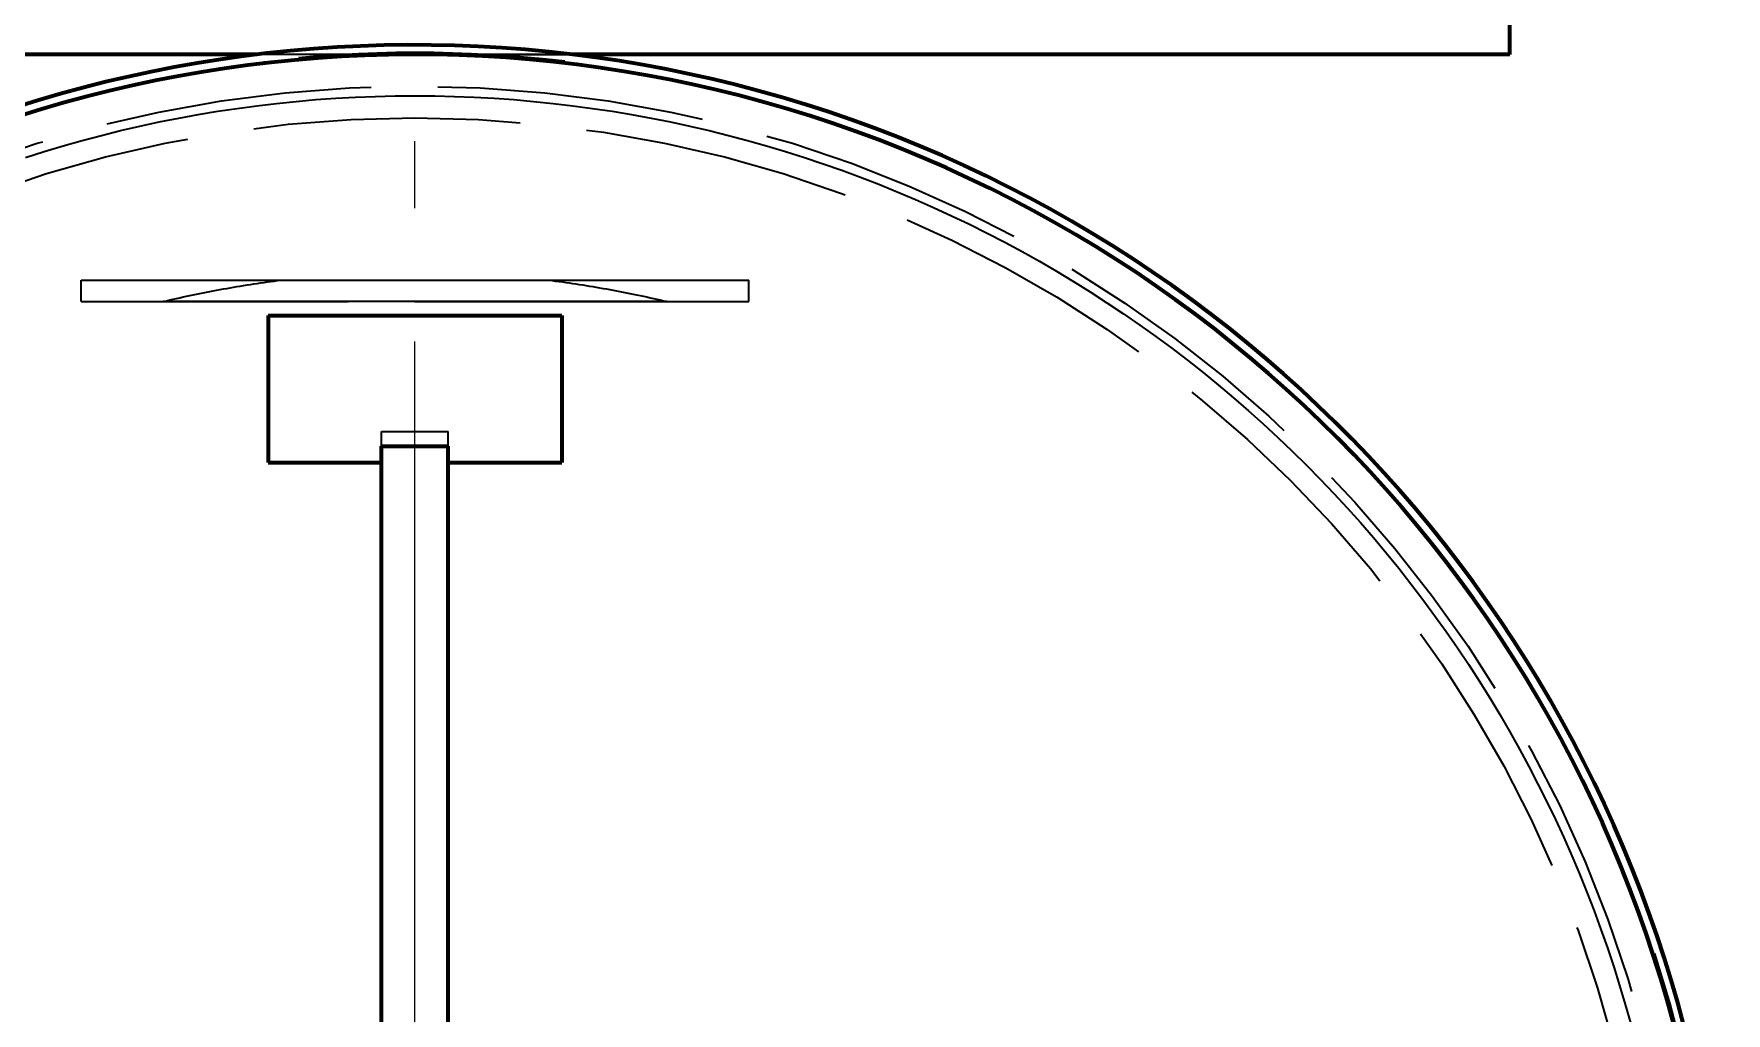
# Model space of a CAD drawing. Header units: millimetres. Extents: x 0 to 2382, y 0 to 420.
# Drawn here: x 150.79 to 176.14, y 138.23 to 152.9 of the extents above; entities that cross this region are included whole.
import ezdxf

# ---------------------------------------------------------------- set-up
doc = ezdxf.new("R2010")
doc.units = ezdxf.units.MM
doc.linetypes.add('IRAM-E-TRAZOS', pattern=[5, 4, -1])
doc.linetypes.add('IRAM-F-TRAZO-PUNTO', pattern=[20, 15, -2, 1, -2])
for name, color, linetype, lineweight in [('01-VISIBLE', 7, 'CONTINUOUS', 70), ('02-OCULTA', 4, 'IRAM-E-TRAZOS', 35), ('03-EJE', 1, 'IRAM-F-TRAZO-PUNTO', 18)]:
    doc.layers.add(name, color=color, linetype=linetype, lineweight=lineweight)

msp = doc.modelspace()

# ---------------------------------------------------------------- linework, layer by layer
at = {"layer": '01-VISIBLE'}
for p, q in [((172.9, 152.588), (172.9, 153.026)), ((154.138, 152.588), (140.685, 152.588)), ((172.9, 152.588), (158.862, 152.588)), ((154.3, 148.678), (158.7, 148.678)), ((156, 131.796), (156, 146.719)), ((156, 146.719), (157, 146.719)), ((157, 131.796), (157, 146.719)), ((154.3, 146.478), (156, 146.478)), ((157, 146.478), (158.7, 146.478))]:
    msp.add_line(p, q, dxfattribs=at)
for points in [[(154.3, 148.678), (154.3, 148.628), (154.3, 148.578), (154.3, 148.528), (154.3, 148.477), (154.3, 148.427), (154.3, 148.377), (154.3, 148.327), (154.3, 148.277), (154.3, 148.227), (154.3, 148.177), (154.3, 148.127), (154.3, 148.076), (154.3, 148.026), (154.3, 147.976), (154.3, 147.926), (154.3, 147.876), (154.3, 147.826), (154.3, 147.776), (154.3, 147.726), (154.3, 147.675), (154.3, 147.625), (154.3, 147.575), (154.3, 147.525), (154.3, 147.475), (154.3, 147.425)], [(158.7, 148.678), (158.7, 148.628), (158.7, 148.578), (158.7, 148.528), (158.7, 148.477), (158.7, 148.427), (158.7, 148.377), (158.7, 148.327), (158.7, 148.277), (158.7, 148.227), (158.7, 148.177), (158.7, 148.127), (158.7, 148.076), (158.7, 148.026), (158.7, 147.976), (158.7, 147.926), (158.7, 147.876), (158.7, 147.826), (158.7, 147.776), (158.7, 147.726), (158.7, 147.675), (158.7, 147.625), (158.7, 147.575), (158.7, 147.525), (158.7, 147.475), (158.7, 147.425)], [(154.3, 147.425), (154.3, 147.372), (154.3, 147.32), (154.3, 147.267), (154.3, 147.214), (154.3, 147.162), (154.3, 147.109), (154.3, 147.057), (154.3, 147.004), (154.3, 146.951), (154.3, 146.899), (154.3, 146.846), (154.3, 146.794), (154.3, 146.741), (154.3, 146.688), (154.3, 146.636), (154.3, 146.583), (154.3, 146.531), (154.3, 146.478)], [(158.7, 147.425), (158.7, 147.372), (158.7, 147.32), (158.7, 147.267), (158.7, 147.214), (158.7, 147.162), (158.7, 147.109), (158.7, 147.057), (158.7, 147.004), (158.7, 146.951), (158.7, 146.899), (158.7, 146.846), (158.7, 146.794), (158.7, 146.741), (158.7, 146.688), (158.7, 146.636), (158.7, 146.583), (158.7, 146.531), (158.7, 146.478)]]:
    msp.add_lwpolyline(points, dxfattribs=at)
for radius, start, end in [(19.643, 0.922, 133.7952), (19.5, 0, 133.9572)]:
    msp.add_arc((156.5, 133.088), radius, start, end, dxfattribs=at)
at = {"layer": '02-OCULTA'}
for p, q in [((172.9, 152.588), (172.9, 165.458)), ((172.9, 165.458), (172.9, 152.588)), ((172.9, 165.138), (172.9, 152.588)), ((172.9, 152.588), (172.9, 165.138)), ((172.9, 165.138), (172.9, 152.588)), ((140.1, 152.588), (172.9, 152.588)), ((172.9, 152.588), (140.1, 152.588)), ((140.1, 152.588), (172.9, 152.588)), ((172.9, 152.588), (140.1, 152.588)), ((140.1, 152.588), (172.9, 152.588)), ((158.862, 152.588), (154.138, 152.588)), ((154.255, 152.458), (154.252, 152.488)), ((154.255, 152.458), (154.252, 152.488)), ((158.745, 152.458), (158.748, 152.488)), ((158.745, 152.458), (158.748, 152.488)), ((151.5, 148.888), (151.5, 149.208)), ((151.5, 148.888), (151.5, 149.208)), ((151.5, 149.208), (161.5, 149.208)), ((151.5, 149.208), (154.494, 149.208)), ((158.506, 149.208), (161.5, 149.208)), ((161.5, 148.888), (161.5, 149.208)), ((161.5, 148.888), (161.5, 149.208)), ((151.5, 148.888), (161.5, 148.888)), ((151.5, 148.888), (152.727, 148.888)), ((160.273, 148.888), (161.5, 148.888)), ((156, 132.018), (156, 146.942)), ((156, 146.942), (157, 146.942)), ((157, 132.018), (157, 146.942)), ((175.046, 139.113), (175.074, 139.123)), ((175.046, 139.113), (175.074, 139.123))]:
    msp.add_line(p, q, dxfattribs=at)
for points in [[(150.665, 151.046), (150.948, 151.135), (151.232, 151.22), (151.517, 151.301), (151.804, 151.377), (152.092, 151.448), (152.381, 151.515), (152.671, 151.577), (152.962, 151.635), (153.254, 151.689), (153.546, 151.737), (153.839, 151.781), (154.133, 151.821), (154.428, 151.856), (154.723, 151.886), (155.018, 151.912), (155.314, 151.932), (155.611, 151.949), (155.907, 151.96), (156.203, 151.967), (156.5, 151.97), (156.797, 151.967), (157.093, 151.96), (157.389, 151.949), (157.686, 151.932), (157.982, 151.912), (158.277, 151.886), (158.572, 151.856), (158.867, 151.821), (159.161, 151.781), (159.454, 151.737), (159.746, 151.689), (160.038, 151.635), (160.329, 151.577), (160.619, 151.515), (160.908, 151.448), (161.196, 151.377), (161.483, 151.301), (161.768, 151.22), (162.052, 151.135), (162.335, 151.046), (162.616, 150.952), (162.896, 150.854), (163.175, 150.751), (163.451, 150.644), (163.726, 150.533), (163.999, 150.417), (164.271, 150.297), (164.54, 150.173), (164.807, 150.045), (165.073, 149.912), (165.336, 149.775), (165.597, 149.635), (165.856, 149.49), (166.112, 149.341), (166.366, 149.188), (166.618, 149.031), (166.867, 148.87), (167.114, 148.705), (167.358, 148.536), (167.599, 148.364), (167.838, 148.188), (168.073, 148.008), (168.306, 147.824), (168.536, 147.637), (168.763, 147.446), (168.987, 147.252), (169.208, 147.054), (169.426, 146.853), (169.641, 146.648), (169.852, 146.44), (170.06, 146.228), (170.265, 146.014), (170.466, 145.796), (170.664, 145.575), (170.859, 145.351), (171.049, 145.124), (171.237, 144.894), (171.42, 144.661), (171.6, 144.425), (171.776, 144.186), (171.949, 143.945), (172.117, 143.701), (172.282, 143.454), (172.443, 143.205), (172.6, 142.953), (172.753, 142.699), (172.902, 142.443), (173.047, 142.184), (173.187, 141.923), (173.324, 141.66), (173.457, 141.394), (173.585, 141.127), (173.709, 140.858), (173.829, 140.586), (173.945, 140.313), (174.056, 140.038), (174.163, 139.762), (174.266, 139.483), (174.364, 139.204), (174.458, 138.922), (174.547, 138.64), (174.632, 138.355), (174.713, 138.07)], [(150.665, 151.046), (150.948, 151.135), (151.232, 151.22), (151.517, 151.301), (151.804, 151.377), (152.092, 151.448), (152.381, 151.515), (152.671, 151.577), (152.962, 151.635), (153.254, 151.689), (153.546, 151.737), (153.839, 151.781), (154.133, 151.821), (154.428, 151.856), (154.723, 151.886), (155.018, 151.912), (155.314, 151.932), (155.611, 151.949), (155.907, 151.96), (156.203, 151.967), (156.5, 151.97), (156.797, 151.967), (157.093, 151.96), (157.389, 151.949), (157.686, 151.932), (157.982, 151.912), (158.277, 151.886), (158.572, 151.856), (158.867, 151.821), (159.161, 151.781), (159.454, 151.737), (159.746, 151.689), (160.038, 151.635), (160.329, 151.577), (160.619, 151.515), (160.908, 151.448), (161.196, 151.377), (161.483, 151.301), (161.768, 151.22), (162.052, 151.135), (162.335, 151.046), (162.616, 150.952), (162.896, 150.854), (163.175, 150.751), (163.451, 150.644), (163.726, 150.533), (163.999, 150.417), (164.271, 150.297), (164.54, 150.173), (164.807, 150.045), (165.073, 149.912), (165.336, 149.775), (165.597, 149.635), (165.856, 149.49), (166.112, 149.341), (166.366, 149.188), (166.618, 149.031), (166.867, 148.87), (167.114, 148.705), (167.358, 148.536), (167.599, 148.364), (167.838, 148.188), (168.073, 148.008), (168.306, 147.824), (168.536, 147.637), (168.763, 147.446), (168.987, 147.252), (169.208, 147.054), (169.426, 146.853), (169.641, 146.648), (169.852, 146.44), (170.06, 146.228), (170.265, 146.014), (170.466, 145.796), (170.664, 145.575), (170.859, 145.351), (171.049, 145.124), (171.237, 144.894), (171.42, 144.661), (171.6, 144.425), (171.776, 144.186), (171.949, 143.945), (172.117, 143.701), (172.282, 143.454), (172.443, 143.205), (172.6, 142.953), (172.753, 142.699), (172.902, 142.443), (173.047, 142.184), (173.187, 141.923), (173.324, 141.66), (173.457, 141.394), (173.585, 141.127), (173.709, 140.858), (173.829, 140.586), (173.945, 140.313), (174.056, 140.038), (174.163, 139.762), (174.266, 139.483), (174.364, 139.204), (174.458, 138.922), (174.547, 138.64), (174.632, 138.355), (174.713, 138.07)], [(152.727, 148.888), (152.777, 148.899), (152.827, 148.911), (152.877, 148.923), (152.927, 148.934), (152.977, 148.945), (153.027, 148.956), (153.077, 148.967), (153.127, 148.978), (153.178, 148.988), (153.228, 148.999), (153.278, 149.009), (153.329, 149.019), (153.379, 149.029), (153.429, 149.039), (153.48, 149.049), (153.53, 149.058), (153.581, 149.067), (153.631, 149.077), (153.682, 149.085), (153.732, 149.094), (153.783, 149.103), (153.834, 149.111), (153.884, 149.12), (153.935, 149.128), (153.986, 149.136), (154.037, 149.144), (154.087, 149.152), (154.138, 149.159), (154.189, 149.167), (154.24, 149.174), (154.291, 149.181), (154.341, 149.188), (154.392, 149.194), (154.443, 149.201), (154.494, 149.208)], [(154.494, 149.208), (154.544, 149.208), (154.595, 149.208), (154.645, 149.208), (154.695, 149.208), (154.745, 149.208), (154.795, 149.208), (154.845, 149.208), (154.895, 149.208), (154.946, 149.208), (154.996, 149.208), (155.046, 149.208), (155.096, 149.208), (155.146, 149.208), (155.196, 149.208), (155.246, 149.208), (155.297, 149.208), (155.347, 149.208), (155.397, 149.208), (155.447, 149.208), (155.497, 149.208), (155.547, 149.208), (155.597, 149.208), (155.648, 149.208), (155.698, 149.208), (155.748, 149.208), (155.798, 149.208), (155.848, 149.208), (155.898, 149.208), (155.948, 149.208), (155.999, 149.208), (156.049, 149.208), (156.099, 149.208), (156.149, 149.208), (156.199, 149.208), (156.249, 149.208), (156.299, 149.208), (156.35, 149.208), (156.4, 149.208), (156.45, 149.208), (156.5, 149.208), (156.55, 149.208), (156.6, 149.208), (156.65, 149.208), (156.701, 149.208), (156.751, 149.208), (156.801, 149.208), (156.851, 149.208), (156.901, 149.208), (156.951, 149.208), (157.001, 149.208), (157.052, 149.208), (157.102, 149.208), (157.152, 149.208), (157.202, 149.208), (157.252, 149.208), (157.302, 149.208), (157.352, 149.208), (157.403, 149.208), (157.453, 149.208), (157.503, 149.208), (157.553, 149.208), (157.603, 149.208), (157.653, 149.208), (157.703, 149.208), (157.754, 149.208), (157.804, 149.208), (157.854, 149.208), (157.904, 149.208), (157.954, 149.208), (158.004, 149.208), (158.054, 149.208), (158.105, 149.208), (158.155, 149.208), (158.205, 149.208), (158.255, 149.208), (158.305, 149.208), (158.355, 149.208), (158.405, 149.208), (158.456, 149.208), (158.506, 149.208)], [(158.506, 149.208), (158.557, 149.201), (158.608, 149.194), (158.659, 149.188), (158.709, 149.181), (158.76, 149.174), (158.811, 149.167), (158.862, 149.159), (158.913, 149.152), (158.963, 149.144), (159.014, 149.136), (159.065, 149.128), (159.116, 149.12), (159.166, 149.111), (159.217, 149.103), (159.268, 149.094), (159.318, 149.085), (159.369, 149.077), (159.419, 149.067), (159.47, 149.058), (159.52, 149.049), (159.571, 149.039), (159.621, 149.029), (159.671, 149.019), (159.722, 149.009), (159.772, 148.999), (159.822, 148.988), (159.873, 148.978), (159.923, 148.967), (159.973, 148.956), (160.023, 148.945), (160.073, 148.934), (160.123, 148.923), (160.173, 148.911), (160.223, 148.899), (160.273, 148.888)], [(160.273, 148.888), (160.223, 148.888), (160.173, 148.888), (160.122, 148.888), (160.072, 148.888), (160.022, 148.888), (159.971, 148.888), (159.921, 148.888), (159.871, 148.888), (159.82, 148.888), (159.77, 148.888), (159.72, 148.888), (159.67, 148.888), (159.619, 148.888), (159.569, 148.888), (159.519, 148.888), (159.468, 148.888), (159.418, 148.888), (159.368, 148.888), (159.317, 148.888), (159.267, 148.888), (159.217, 148.888), (159.166, 148.888), (159.116, 148.888), (159.066, 148.888), (159.016, 148.888), (158.965, 148.888), (158.915, 148.888), (158.865, 148.888), (158.814, 148.888), (158.764, 148.888), (158.714, 148.888), (158.663, 148.888), (158.613, 148.888), (158.563, 148.888), (158.512, 148.888), (158.462, 148.888), (158.412, 148.888), (158.361, 148.888), (158.311, 148.888), (158.261, 148.888), (158.211, 148.888), (158.16, 148.888), (158.11, 148.888), (158.06, 148.888), (158.009, 148.888), (157.959, 148.888), (157.909, 148.888), (157.858, 148.888), (157.808, 148.888), (157.758, 148.888), (157.707, 148.888), (157.657, 148.888), (157.607, 148.888), (157.557, 148.888), (157.506, 148.888), (157.456, 148.888), (157.406, 148.888), (157.355, 148.888), (157.305, 148.888), (157.255, 148.888), (157.204, 148.888), (157.154, 148.888), (157.104, 148.888), (157.053, 148.888), (157.003, 148.888), (156.953, 148.888), (156.902, 148.888), (156.852, 148.888), (156.802, 148.888), (156.752, 148.888), (156.701, 148.888), (156.651, 148.888), (156.601, 148.888), (156.55, 148.888), (156.5, 148.888), (156.45, 148.888), (156.399, 148.888), (156.349, 148.888), (156.299, 148.888), (156.248, 148.888), (156.198, 148.888), (156.148, 148.888), (156.098, 148.888), (156.047, 148.888), (155.997, 148.888), (155.947, 148.888), (155.896, 148.888), (155.846, 148.888), (155.796, 148.888), (155.745, 148.888), (155.695, 148.888), (155.645, 148.888), (155.594, 148.888), (155.544, 148.888), (155.494, 148.888), (155.443, 148.888), (155.393, 148.888), (155.343, 148.888), (155.293, 148.888), (155.242, 148.888), (155.192, 148.888), (155.142, 148.888), (155.091, 148.888), (155.041, 148.888), (154.991, 148.888), (154.94, 148.888), (154.89, 148.888), (154.84, 148.888), (154.789, 148.888), (154.739, 148.888), (154.689, 148.888), (154.639, 148.888), (154.588, 148.888), (154.538, 148.888), (154.488, 148.888), (154.437, 148.888), (154.387, 148.888), (154.337, 148.888), (154.286, 148.888), (154.236, 148.888), (154.186, 148.888), (154.135, 148.888), (154.085, 148.888), (154.035, 148.888), (153.984, 148.888), (153.934, 148.888), (153.884, 148.888), (153.834, 148.888), (153.783, 148.888), (153.733, 148.888), (153.683, 148.888), (153.632, 148.888), (153.582, 148.888), (153.532, 148.888), (153.481, 148.888), (153.431, 148.888), (153.381, 148.888), (153.33, 148.888), (153.28, 148.888), (153.23, 148.888), (153.18, 148.888), (153.129, 148.888), (153.079, 148.888), (153.029, 148.888), (152.978, 148.888), (152.928, 148.888), (152.878, 148.888), (152.827, 148.888), (152.777, 148.888), (152.727, 148.888)], [(154.3, 146.478), (154.3, 146.528), (154.3, 146.578), (154.3, 146.628), (154.3, 146.678), (154.3, 146.728), (154.3, 146.778), (154.3, 146.828), (154.3, 146.878), (154.3, 146.928), (154.3, 146.978), (154.3, 147.028), (154.3, 147.078), (154.3, 147.128), (154.3, 147.178), (154.3, 147.228), (154.3, 147.278), (154.3, 147.328), (154.3, 147.378), (154.3, 147.428), (154.3, 147.478), (154.3, 147.528), (154.3, 147.578), (154.3, 147.628), (154.3, 147.678), (154.3, 147.728), (154.3, 147.778), (154.3, 147.828), (154.3, 147.878), (154.3, 147.928), (154.3, 147.978), (154.3, 148.028), (154.3, 148.078), (154.3, 148.128), (154.3, 148.178), (154.3, 148.228), (154.3, 148.278), (154.3, 148.328), (154.3, 148.378), (154.3, 148.428), (154.3, 148.478), (154.3, 148.528), (154.3, 148.578), (154.3, 148.628), (154.3, 148.678)], [(158.7, 146.478), (158.7, 146.528), (158.7, 146.578), (158.7, 146.628), (158.7, 146.678), (158.7, 146.728), (158.7, 146.778), (158.7, 146.828), (158.7, 146.878), (158.7, 146.928), (158.7, 146.978), (158.7, 147.028), (158.7, 147.078), (158.7, 147.128), (158.7, 147.178), (158.7, 147.228), (158.7, 147.278), (158.7, 147.328), (158.7, 147.378), (158.7, 147.428), (158.7, 147.478), (158.7, 147.528), (158.7, 147.578), (158.7, 147.628), (158.7, 147.678), (158.7, 147.728), (158.7, 147.778), (158.7, 147.828), (158.7, 147.878), (158.7, 147.928), (158.7, 147.978), (158.7, 148.028), (158.7, 148.078), (158.7, 148.128), (158.7, 148.178), (158.7, 148.228), (158.7, 148.278), (158.7, 148.328), (158.7, 148.378), (158.7, 148.428), (158.7, 148.478), (158.7, 148.528), (158.7, 148.578), (158.7, 148.628), (158.7, 148.678)], [(156, 146.478), (156, 146.529), (156, 146.581), (156, 146.633), (156, 146.684), (156, 146.736), (156, 146.787), (156, 146.839), (156, 146.89), (156, 146.942)], [(157, 146.478), (157, 146.529), (157, 146.581), (157, 146.633), (157, 146.684), (157, 146.736), (157, 146.787), (157, 146.839), (157, 146.89), (157, 146.942)], [(156, 146.719), (156, 146.679), (156, 146.639), (156, 146.598), (156, 146.558), (156, 146.518), (156, 146.478)], [(157, 146.719), (157, 146.679), (157, 146.639), (157, 146.598), (157, 146.558), (157, 146.518), (157, 146.478)]]:
    msp.add_lwpolyline(points, dxfattribs=at)
for radius in [19.643, 19.5, 19.5, 19.5, 19.025, 19.025, 19.025, 19.025, 19.025, 19.025, 19.025, 19.025, 18.55, 18.55, 18.55, 18.55]:
    msp.add_circle((156.5, 133.088), radius, dxfattribs=at)
for radius, start, end in [(19.53, 83.3889, 96.6111), (19.53, 83.3889, 96.6111), (19.5, 83.3889, 96.6111), (19.5, 83.3889, 96.6111), (19.53, 162, 18), (19.53, 162, 18), (19.5, 162, 18), (19.5, 162, 18)]:
    msp.add_arc((156.5, 133.088), radius, start, end, dxfattribs=at)
at = {"layer": '03-EJE'}
msp.add_line((156.5, 113.288), (156.5, 152.888), dxfattribs=at)

doc.saveas('drawing.dxf')
